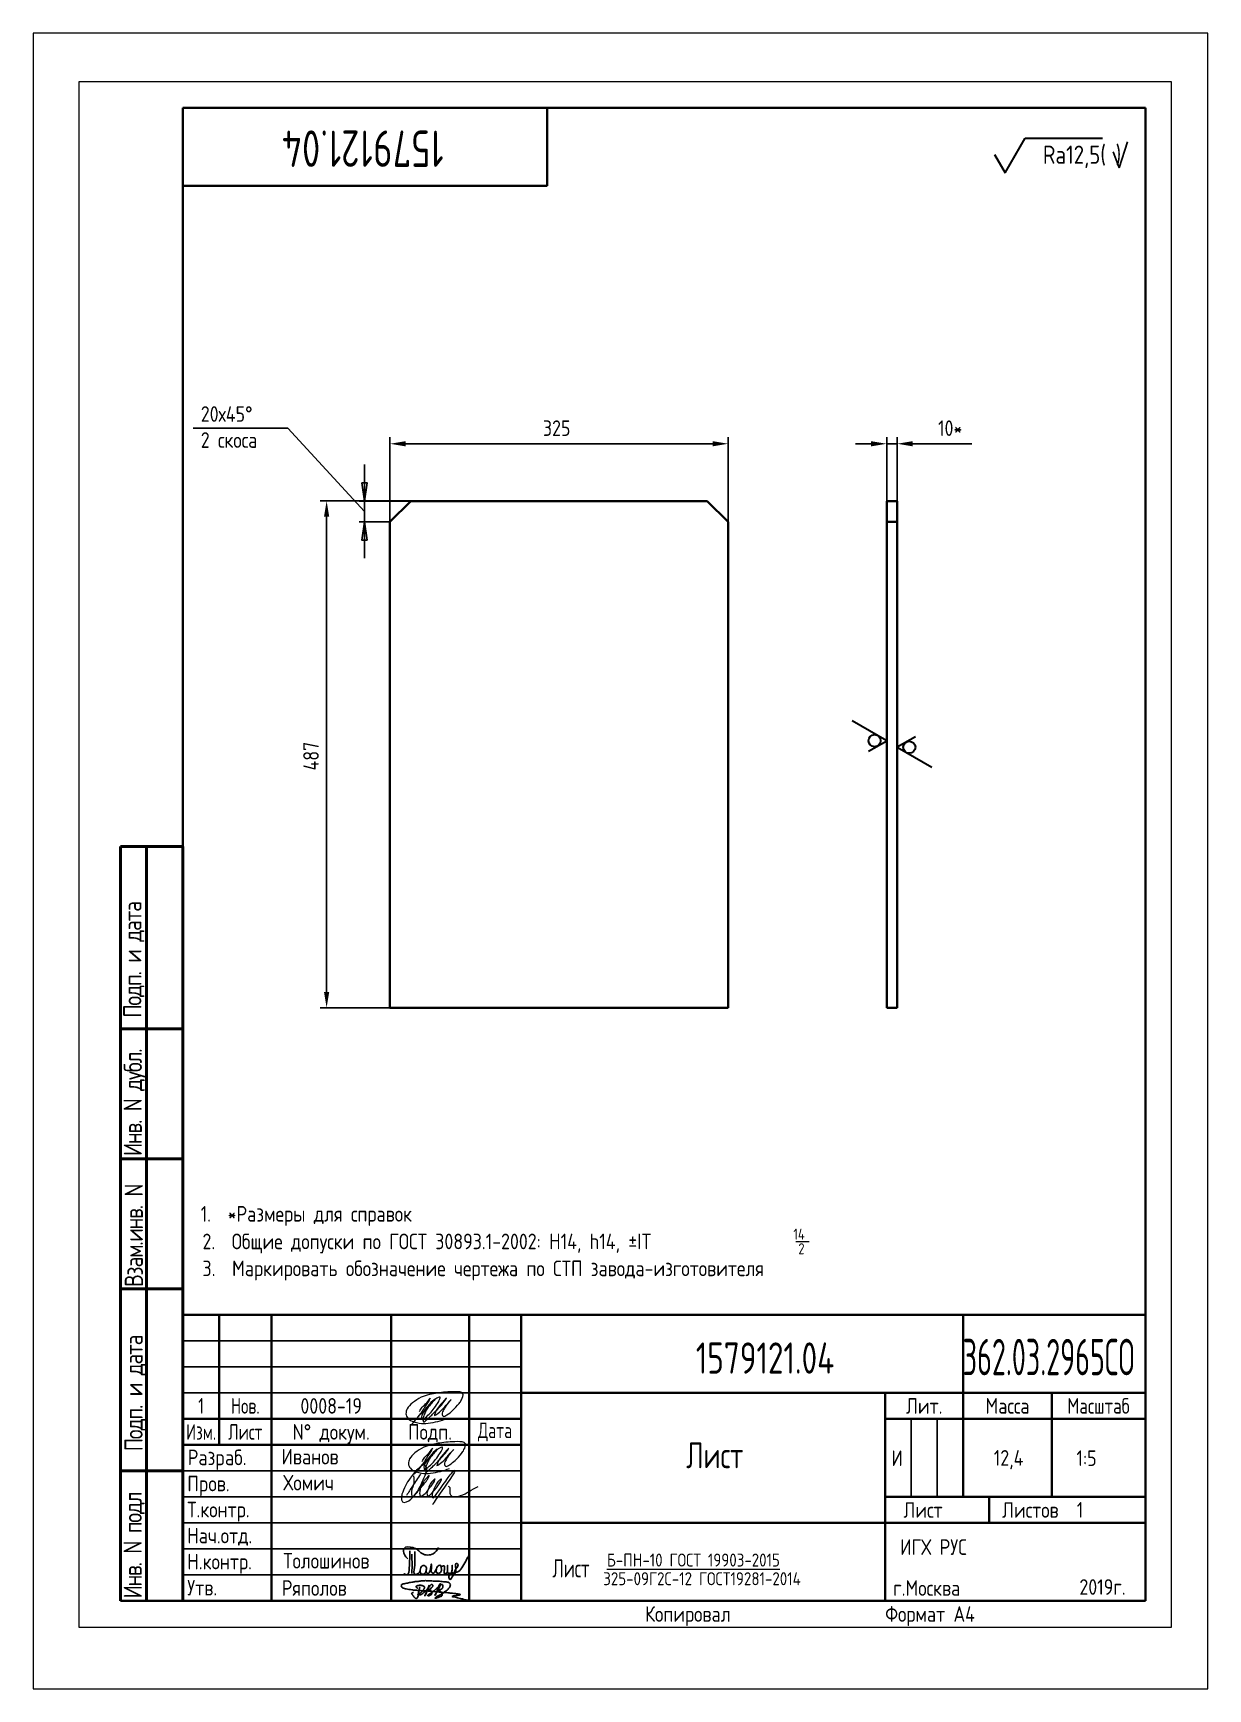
# Paper-space layout 'Лист1' of a CAD drawing. Header units: millimetres. Extents: x -10 to 2572, y -13 to 1384.
# Drawn here: x -9.7 to 216.1, y -13.2 to 305.1 of the extents above.
# The model-space entities are those that its viewports show. They can reach past a viewport. Long polylines and large blocks are cut down to what shows.
import ezdxf
from ezdxf.enums import TextEntityAlignment as Align

# ---------------------------------------------------------------- set-up
doc = ezdxf.new("R2010")
doc.units = ezdxf.units.MM
doc.header["$LTSCALE"] = 5
for name, color, linetype in [('Bord', 1, 'Continuous'), ('Dim', 7, 'Continuous'), ('Textb', 6, 'Continuous')]:
    doc.layers.add(name, color=color, linetype=linetype)
for name, color, linetype, lineweight in [('Con', 6, 'Continuous', 40), ('Cont', 6, 'Continuous', 40), ('Text', 3, 'Continuous', 18), ('Основные', 5, 'Continuous', 40), ('Подписи', 1, 'Continuous', 25), ('Эскизная геометрия (ГОСТ)', 3, 'Continuous', 18)]:
    doc.layers.add(name, color=color, linetype=linetype, lineweight=lineweight)
doc.styles.add('Style1', font='romans.shx', dxfattribs={"width": 0.8})
doc.dimstyles.new('Lin_5', dxfattribs={"dimscale": 5, "dimtxt": 3, "dimasz": 3, "dimexe": 1.25, "dimexo": 0, "dimgap": 1.5, "dimtad": 1, "dimdec": 1, "dimtxsty": 'Style1', "dimcen": 2.5, "dimclrt": 3, "dimadec": 0, "dimazin": 0, "dimtfac": 1, "dimtdec": 1, "dimtmove": 0, "dimatfit": 3, "dimldrblk": 'DOT', "dimfxl": 1, "dimarcsym": 0})

# ---------------------------------------------------------------- blocks, each defined once
blk = doc.blocks.new('A$C4F4A4F5D')
at = {"layer": 'Основные', "lineweight": 25}
for points, knots in [([(0.76, 2.84), (0.53, 3.07), (0.02, 3.58), (-0.25, 5.26), (1.65, 5.12), (2.72, 4.57), (3.71, 3.46), (5.71, 3.44), (6.39, 4.52), (6.67, 4.97)], [0, 0, 0, 0, 0.995549, 2.196439, 3.853213, 4.970011, 6.02292, 8.170898, 9.705386, 9.705386, 9.705386, 9.705386]), ([(1.19, 4.34), (1.17, 3.4), (1.13, 2.06), (0.98, -0.44), (0.2, -0.16), (0.03, -0.03), (0, 0)], [0, 0, 0, 0, 3.274293, 4.654149, 5.171803, 5.30168, 5.30168, 5.30168, 5.30168]), ([(1.58, 3.74), (1.58, 3.25), (1.58, 2.32), (1.61, 1.07), (1.55, 0.31), (1.53, 0)], [0, 0, 0, 0, 1.453969, 2.804084, 3.740223, 3.740223, 3.740223, 3.740223]), ([(2.1, 4.21), (2.1, 3.72), (2.08, 2.67), (2.22, 1.45), (1.71, -0.56), (3.23, 0.14), (3.06, 1.09), (3.85, 1.74), (4.43, 1.17), (4.31, 0.54), (4.11, -0.15), (3.33, -0.21), (3.11, 0.28), (3.13, 0.53), (3.14, 0.66)], [0, 0, 0, 0, 1.402041, 3.063923, 4.415037, 5.298701, 6.374637, 7.087927, 7.603499, 8.330482, 8.911132, 9.613125, 9.996533, 10.366919, 10.366919, 10.366919, 10.366919]), ([(7.18, 1.27), (7.27, 1.3), (7.44, 1.37), (7.78, 1.56), (7.87, 1.06), (7.83, 0.71), (7.66, -0.05), (8.07, 0.01), (8.43, 0.12), (8.39, 0.68), (8.46, 1.9), (8.39, 0.94), (8.43, 0.6), (8.37, 0.05), (8.74, 0.07), (9.11, -0.03), (9.26, 0.49), (9.33, 0.95), (9.27, 1.34), (9.32, 1.77), (9.28, 0.91), (9.34, 0.6), (9.2, 0.14), (9.65, -0.01), (9.83, 0.61), (10.14, 1.03), (10.6, 1.72), (9.95, 2.11), (9.91, 1.23), (10.07, 0.69), (9.92, 0), (9.35, -0.37), (8.95, -1.56), (8.34, 0.07), (10.28, -0.02), (11.26, 1.1), (11.82, 2.15), (12.24, 3.04), (12.52, 3.46), (12.65, 3.65)], [0, 0, 0, 0, 0.305783, 0.619019, 0.796582, 1.5526, 2.082394, 2.34716, 2.5822, 3.136594, 4.040413, 4.363654, 5.267311, 5.441668, 5.78494, 6.114287, 6.466434, 7.104395, 7.620812, 7.679251, 8.272982, 8.692439, 9.1059, 9.338721, 9.784511, 10.568279, 11.297869, 11.566962, 12.285888, 12.851793, 13.545205, 14.102749, 15.055561, 15.671649, 17.422398, 18.699613, 20.16544, 20.963871, 21.66672, 21.66672, 21.66672, 21.66672]), ([(4.28, 0.44), (4.31, 0.37), (4.37, 0.25), (4.41, 0.06), (4.62, -0.05), (5, 0.18), (5.14, 0.84), (5.2, 1.3), (5.31, 2.06), (5.31, 1.17), (5.3, 0.78), (5.2, 0.26), (5.58, -0.01), (5.91, 0.16), (6.08, 0.5), (6.26, 0.9), (6.43, 1.31), (6.72, 1.59), (7.17, 1.58), (7.18, 1.05), (7.31, 0.57), (6.99, 0.02), (6.34, -0.02), (6.17, 0.51), (6.24, 0.79), (6.27, 0.92)], [0, 0, 0, 0, 0.247339, 0.413433, 0.559308, 0.874045, 1.558567, 2.392422, 2.645523, 3.22433, 3.719885, 4.231527, 4.573657, 4.879974, 5.190145, 5.704595, 6.19318, 6.529505, 6.863422, 7.269696, 7.83948, 8.395909, 8.926487, 9.378613, 9.791445, 9.791445, 9.791445, 9.791445])]:
    blk.add_open_spline(points, degree=3, knots=knots, dxfattribs=at)
blk = doc.blocks.new('*D31')
at = {"layer": 'Defpoints', "color": 0, "linetype": 'Continuous', "transparency": 16777216}
for p in [(3824.8, 1202.1), (3743.9, 715.1), (3804.8, 715.1)]:
    blk.add_point(p, dxfattribs=at)
at = {"layer": 'Dim', "color": 0, "linetype": 'Continuous', "lineweight": -2, "transparency": 16777216}
for p, q in [((3824.8, 1202.1), (3737.7, 1202.1)), ((3743.9, 1187.1), (3743.9, 730.1)), ((3804.8, 715.1), (3737.7, 715.1))]:
    blk.add_line(p, q, dxfattribs=at)
at = {"layer": 'Dim', "color": 0, "linetype": 'Continuous', "transparency": 16777216}
for points in [[(3741.4, 1187.1), (3746.4, 1187.1), (3743.9, 1202.1)], [(3741.4, 730.1), (3746.4, 730.1), (3743.9, 715.1)]]:
    blk.add_solid(points, dxfattribs=at)
at = {"layer": 'Dim', "color": 3, "linetype": 'Continuous', "lineweight": 25, "transparency": 16777216, "insert": (3721.4, 943.1), "char_height": 15, "attachment_point": 1, "rotation": 90, "style": 'Style1'}
blk.add_mtext('487', dxfattribs=at)
blk = doc.blocks.new('_Dot')
at = {"color": 0, "linetype": 'ByBlock', "lineweight": -2}
blk.add_line((-0.5, 0), (-1, 0), dxfattribs=at)
at = {"color": 0, "linetype": 'ByBlock', "const_width": 0.5}
blk.add_lwpolyline([(-0.25, 0, 1), (0.25, 0, 1)], format="xyb", close=True, dxfattribs=at)
blk = doc.blocks.new('*D32')
at = {"layer": 'Defpoints', "color": 0, "linetype": 'Continuous', "transparency": 16777216}
for p in [(4129.8, 1257.1), (3804.8, 1182.1), (4129.8, 1182.1)]:
    blk.add_point(p, dxfattribs=at)
at = {"layer": 'Dim', "color": 0, "linetype": 'Continuous', "lineweight": -2, "transparency": 16777216}
for p, q in [((3804.8, 1182.1), (3804.8, 1263.3)), ((4129.8, 1182.1), (4129.8, 1263.3)), ((3819.8, 1257.1), (4114.8, 1257.1))]:
    blk.add_line(p, q, dxfattribs=at)
at = {"layer": 'Dim', "color": 0, "linetype": 'Continuous', "transparency": 16777216}
for points in [[(3819.8, 1259.6), (3819.8, 1254.6), (3804.8, 1257.1)], [(4114.8, 1259.6), (4114.8, 1254.6), (4129.8, 1257.1)]]:
    blk.add_solid(points, dxfattribs=at)
at = {"layer": 'Dim', "color": 3, "linetype": 'Continuous', "lineweight": 25, "transparency": 16777216, "insert": (3951.8, 1279.6), "char_height": 15, "attachment_point": 1, "style": 'Style1'}
blk.add_mtext('325', dxfattribs=at)
blk = doc.blocks.new('Обозначение шероховатости_5')
at = {"layer": 'Эскизная геометрия (ГОСТ)', "lineweight": 30}
for p, q in [((0, 0), (1.097, 1.9)), ((-0.577, 1), (0, 0))]:
    blk.add_line(p, q, dxfattribs=at)
blk.add_circle((0, 0.667), 0.333, dxfattribs=at)
blk = doc.blocks.new('Обозначение шероховатости_6')
at = {"layer": 'Эскизная геометрия (ГОСТ)', "lineweight": 30}
for p, q in [((0, 0), (1.097, 1.9)), ((-0.577, 1), (0, 0))]:
    blk.add_line(p, q, dxfattribs=at)
blk.add_circle((0, 0.667), 0.333, dxfattribs=at)
blk = doc.blocks.new('Filled-1')
at = {"color": 0}
for p, q in [((0, 0), (-1, 0.143)), ((-1, 0.143), (-1, -0.143)), ((-1, 0), (0, 0)), ((-1, -0.143), (0, 0))]:
    blk.add_line(p, q, dxfattribs=at)
at = {"color": 0, "flags": 128}
blk.add_lwpolyline([(-1, -0.143), (0, 0), (-1, 0.143), (-1, -0.143)], dxfattribs=at)
at = {"color": 0}
blk.add_solid([(-1, -0.143), (0, 0), (-1, 0.143), (-1, -0.143)], dxfattribs=at)
blk = doc.blocks.new('*D33')
at = {"color": 0, "lineweight": -2, "transparency": 16777216}
for p, q in [((4282.2, 1202.1), (4282.2, 1263.3)), ((4292.2, 1202.1), (4292.2, 1263.3)), ((4267.2, 1257.1), (4252.2, 1257.1)), ((4282.2, 1257.1), (4292.2, 1257.1)), ((4307.2, 1257.1), (4364.1, 1257.1))]:
    blk.add_line(p, q, dxfattribs=at)
at = {"color": 0, "transparency": 16777216}
for points in [[(4267.2, 1259.6), (4267.2, 1254.6), (4282.2, 1257.1)], [(4307.2, 1259.6), (4307.2, 1254.6), (4292.2, 1257.1)]]:
    blk.add_solid(points, dxfattribs=at)
at = {"layer": 'Defpoints', "color": 0, "transparency": 16777216}
for p in [(4292.2, 1257.1), (4282.2, 1202.1), (4292.2, 1202.1)]:
    blk.add_point(p, dxfattribs=at)
at = {"color": 3, "transparency": 16777216, "insert": (4343.2, 1272.1), "char_height": 15, "attachment_point": 5, "style": 'Style1'}
blk.add_mtext('10*', dxfattribs=at)

msp = doc.modelspace()

# ---------------------------------------------------------------- linework, layer by layer
at = {"layer": 'Con'}
for p, q in [((3804.755, 1182.056), (3824.755, 1202.056)), ((4109.755, 1202.056), (3824.755, 1202.056)), ((4109.755, 1202.056), (4129.755, 1182.056)), ((4282.246, 1202.056), (4282.246, 1182.056)), ((4292.246, 1202.056), (4282.246, 1202.056)), ((4292.246, 1182.056), (4292.246, 1202.056)), ((3804.755, 1182.056), (3804.755, 715.056)), ((4129.755, 715.056), (4129.755, 1182.056)), ((4282.246, 1182.056), (4292.246, 1182.056)), ((4282.246, 715.056), (4282.246, 1182.056)), ((4292.246, 1182.056), (4292.246, 715.056)), ((3804.755, 715.056), (4129.755, 715.056)), ((4292.246, 715.056), (4282.246, 715.056))]:
    msp.add_line(p, q, dxfattribs=at)
at = {"layer": 'Dim', "lineweight": 30}
for p, q in [((4396.003, 1517.497), (4415.2, 1550.747)), ((4415.2, 1550.747), (4489.505, 1550.747)), ((4385.899, 1534.997), (4396.003, 1517.497))]:
    msp.add_line(p, q, dxfattribs=at)
at = {"layer": 'Dim'}
for p, q in [((4505.695, 1522.384), (4513.536, 1547.431)), ((4499.783, 1537.541), (4505.695, 1522.384))]:
    msp.add_line(p, q, dxfattribs=at)
at = {"layer": 'Dim', "linetype": 'Continuous', "lineweight": 25}
for p, q in [((3706.494, 1272.02), (3615.541, 1272.02)), ((3780.249, 1192.056), (3706.494, 1272.02)), ((3780.249, 1219.556), (3780.249, 1237.056)), ((3824.755, 1202.056), (3775.249, 1202.056)), ((3780.249, 1202.056), (3780.249, 1182.056)), ((3780.249, 1202.056), (3780.249, 1182.056)), ((3804.755, 1182.056), (3775.249, 1182.056)), ((3780.249, 1164.556), (3780.249, 1147.056))]:
    msp.add_line(p, q, dxfattribs=at)

# ---------------------------------------------------------------- block references
at = {"layer": 'Dim', "linetype": 'Continuous', "lineweight": 25, "xscale": 17.5, "yscale": 17.5, "zscale": 17.5}
for p, rotation in [((3780.249, 1202.056), 270), ((3780.249, 1182.056), 90)]:
    msp.add_blockref('Filled-1', p, dxfattribs=dict(at, rotation=rotation))
at = {"layer": 'Dim', "xscale": 17.499999701976776, "yscale": 17.499999701976776, "zscale": 17.499999701976776}
for name, p, rotation in [('Обозначение шероховатости_5', (4282.246, 971.747), 90), ('Обозначение шероховатости_6', (4292.246, 965.415), 270)]:
    msp.add_blockref(name, p, dxfattribs=dict(at, rotation=rotation))

# ---------------------------------------------------------------- texts
at = {"insert": (3622.969, 1293.178), "char_height": 15, "attachment_point": 1, "style": 'Style1'}
msp.add_mtext_dynamic_manual_height_columns('20х45%%D\\P2 скоса', width=163.74013, gutter_width=25, heights=[0], dxfattribs=at)
at = {"layer": 'Dim', "insert": (4469.989, 1532.884), "char_height": 17.5, "attachment_point": 5, "style": 'Style1'}
msp.add_mtext('Ra12,5( )', dxfattribs=at)

# ---------------------------------------------------------------- dimensions: what is measured, and where the dimension line sits
dim = msp.add_linear_dim(base=(4292.246, 1257.056), p1=(4282.246, 1202.056), p2=(4292.246, 1202.056), text='<>*', dimstyle='Lin_5')
dim.commit()
dim.dimension.update_dxf_attribs({"geometry": '*D33', "text_midpoint": (4343.175, 1272.056)})
at = {"layer": 'Dim', "linetype": 'Continuous', "lineweight": 25}
for base, p1, p2, angle, picture, middle in [((4129.755, 1257.056), (3804.755, 1182.056), (4129.755, 1182.056), 180, '*D32', (3967.255, 1257.056)), ((3743.937, 715.056), (3824.755, 1202.056), (3804.755, 715.056), 90, '*D31', (3743.937, 958.556))]:
    dim = msp.add_linear_dim(base=base, p1=p1, p2=p2, angle=angle, dimstyle='Lin_5', dxfattribs=at)
    dim.commit()
    dim.dimension.update_dxf_attribs({"geometry": picture, "text_midpoint": middle, "dimtype": 160})

psp = doc.layouts.new('Лист1')

# ---------------------------------------------------------------- linework, layer by layer
at = {"layer": 'Bord', "color": 7, "lineweight": 50}
for p, q in [((19.1207, 148.6931), (7.1207, 148.6931)), ((19.1207, 148.6931), (19.1207, 3.6931)), ((19.1207, 113.6931), (7.1207, 113.6931)), ((19.1207, 88.6931), (7.1207, 88.6931)), ((19.1207, 63.6931), (7.1207, 63.6931)), ((19.1207, 28.6931), (7.1207, 28.6931))]:
    psp.add_line(p, q, dxfattribs=at)
at = {"layer": 'Bord'}
for p, q in [((19.1207, 58.6931), (19.1207, 3.6931)), ((19.1207, 53.6931), (84.1207, 53.6931)), ((19.1207, 48.6931), (84.1207, 48.6931)), ((19.1207, 43.6931), (84.1207, 43.6931)), ((159.1207, 38.6931), (159.1207, 23.6931)), ((164.1207, 38.6931), (164.1207, 23.6931)), ((19.1207, 28.6931), (84.1207, 28.6931)), ((19.1207, 23.6931), (84.1207, 23.6931)), ((19.1207, 18.6931), (84.1207, 18.6931)), ((19.1207, 13.6931), (84.1207, 13.6931)), ((19.1207, 8.6931), (84.1207, 8.6931))]:
    psp.add_line(p, q, dxfattribs=at)
at = {"layer": 'Con', "linetype": 'Continuous', "lineweight": 15}
for p, q in [((209.1207, 295.6931), (-0.8793, 295.6931)), ((-0.8793, 295.6931), (-0.8793, -1.3069)), ((209.1207, -1.3069), (209.1207, 295.6931)), ((-0.8793, -1.3069), (209.1207, -1.3069))]:
    psp.add_line(p, q, dxfattribs=at)
at = {"layer": 'Con'}
for p, q in [((89.1207, 275.6931), (89.1207, 290.6931)), ((19.1207, 275.6931), (89.1207, 275.6931)), ((7.1207, 3.6931), (19.1207, 3.6931))]:
    psp.add_line(p, q, dxfattribs=at)
at = {"layer": 'Con', "color": 7, "lineweight": 50}
for p, q in [((7.1207, 3.6931), (7.1207, 148.6931)), ((7.1207, 148.6931), (7.1207, 113.6931)), ((12.1207, 3.6931), (12.1207, 148.6931)), ((7.1207, 113.6931), (7.1207, 88.6931)), ((7.1207, 88.6931), (7.1207, 63.6931)), ((7.1207, 63.6931), (7.1207, 28.6931)), ((7.1207, 28.6931), (7.1207, 3.6931))]:
    psp.add_line(p, q, dxfattribs=at)
at = {"layer": 'Cont'}
for p, q in [((204.1207, 290.6931), (19.1207, 290.6931)), ((19.1207, 290.6931), (19.1207, 3.6931)), ((204.1207, 3.6931), (204.1207, 290.6931)), ((19.1207, 58.6931), (204.1207, 58.6931)), ((204.1207, 58.6931), (19.1207, 58.6931)), ((26.1207, 58.6931), (26.1207, 33.6931)), ((36.1207, 58.6931), (36.1207, 3.6931)), ((59.1207, 3.6931), (59.1207, 58.6931)), ((74.1207, 58.6931), (74.1207, 3.6931)), ((84.1207, 3.6931), (84.1207, 58.6931)), ((169.1207, 58.6931), (169.1207, 23.6931)), ((84.1207, 43.6931), (204.1207, 43.6931)), ((154.1207, 3.6931), (154.1207, 43.6931)), ((186.1207, 23.6931), (186.1207, 43.6931)), ((19.1207, 38.6931), (84.1207, 38.6931)), ((204.1207, 38.6931), (154.1207, 38.6931)), ((84.1207, 33.6931), (19.1207, 33.6931)), ((154.1207, 23.6931), (204.1207, 23.6931)), ((174.1207, 23.6931), (174.1207, 18.6931)), ((204.1207, 18.6931), (84.1207, 18.6931)), ((19.1207, 3.6931), (204.1207, 3.6931))]:
    psp.add_line(p, q, dxfattribs=at)
at = {"layer": 'Text'}
for p, q in [((19.1207, 290.6931), (19.1207, 275.6931)), ((136.9391, 72.8055), (139.4991, 72.8055))]:
    psp.add_line(p, q, dxfattribs=at)
at = {"layer": 'Подписи', "lineweight": 20}
for points, knots in [([(67.5074, 42.5061), (67.0162, 42.0585), (66.1577, 41.2761), (65.3494, 39.9899), (64.86, 39.1318), (65.0916, 38.491), (65.79, 39.0208), (66.3964, 39.5028), (67.3052, 40.5254), (67.9786, 41.5834), (68.4384, 42.2223), (68.6481, 43.0054), (67.9127, 42.7009), (67.3541, 42.2771), (66.7321, 41.4447), (66.0525, 40.7698), (65.6955, 39.9589), (65.3628, 39.1653), (65.2629, 38.6129), (65.3055, 38.0091), (66.0328, 38.4986), (66.7121, 39.2213), (68.0167, 40.4878), (68.8996, 41.4251), (70.2876, 43.3206), (68.2702, 41.0195), (67.8996, 40.5298), (67.3576, 39.1779), (68.726, 40.2073), (69.0884, 40.6202), (71.166, 42.9465), (69.7199, 41.3913), (69.3405, 40.5825), (68.8377, 39.7743), (69.1458, 38.9814), (70.1585, 39.6224), (71.0386, 40.355), (72.0612, 41.409), (72.7302, 42.4162), (73.3231, 43.9135), (70.4822, 43.9551), (68.2042, 43.7426), (65.2288, 43.1506), (63.3405, 41.9091), (62.2458, 40.8408), (61.8766, 39.6838), (62.357, 38.6188), (63.4102, 38.1063), (64.7351, 37.7971), (66.3276, 37.8155), (68.1226, 38.1764), (69.3205, 38.566), (69.9029, 38.7554)], [0, 0, 0, 0, 1.97550031, 3.45326559, 4.59968184, 4.79147267, 5.14523756, 6.4973846, 7.66427216, 9.09430635, 10.11499814, 10.45976162, 10.81156239, 11.79204167, 12.95974315, 13.76767559, 14.66041248, 15.60503062, 16.24544801, 16.57203128, 16.92579496, 18.14690073, 20.18504375, 21.7893309, 22.95100948, 24.62674321, 26.59247374, 27.03555787, 27.45058441, 30.01736401, 31.45781199, 32.5948328, 33.88502429, 34.80449036, 35.19207437, 35.98444054, 37.37306797, 39.20778156, 40.06655275, 41.24872411, 42.8519812, 46.19680481, 49.40549821, 51.42283049, 52.95860653, 53.90671041, 54.85951118, 56.1758953, 57.24891887, 58.95060852, 60.89113508, 62.72730401, 62.72730401, 62.72730401, 62.72730401]), ([(64.6288, 40.1304), (64.7839, 40.4175), (65.1405, 41.0776), (65.9467, 41.6207), (67.2095, 43.565), (65.0037, 39.9622), (64.3598, 39.1018), (62.5503, 36.9877), (64.7041, 39.6126), (65.6052, 40.3487), (66.1117, 40.7624)], [0, 0, 0, 0, 0.94968705, 2.18295525, 3.21193376, 5.84389753, 8.08936294, 9.29530323, 11.18226393, 13.60381844, 13.60381844, 13.60381844, 13.60381844]), ([(67.9801, 32.9018), (67.489, 32.4542), (66.6304, 31.6718), (65.8221, 30.3856), (65.3327, 29.5275), (65.5643, 28.8867), (66.2628, 29.4165), (66.8691, 29.8985), (67.7779, 30.9211), (68.4514, 31.9791), (68.9111, 32.618), (69.1208, 33.4011), (68.3854, 33.0967), (67.8269, 32.6728), (67.2048, 31.8404), (66.5252, 31.1655), (66.1682, 30.3546), (65.8356, 29.561), (65.7356, 29.0086), (65.7783, 28.4048), (66.5056, 28.8943), (67.1848, 29.617), (68.4894, 30.8835), (69.3724, 31.8208), (70.7604, 33.7163), (68.743, 31.4152), (68.3723, 30.9255), (67.8304, 29.5736), (69.1988, 30.603), (69.5611, 31.0159), (71.6387, 33.3422), (70.1926, 31.787), (69.8132, 30.9782), (69.3104, 30.17), (69.6185, 29.3771), (70.6312, 30.0181), (71.5113, 30.7508), (72.534, 31.8047), (73.2029, 32.8119), (73.7959, 34.3092), (70.955, 34.3508), (68.677, 34.1383), (65.7015, 33.5463), (63.8132, 32.3048), (62.7186, 31.2365), (62.3494, 30.0795), (62.8297, 29.0145), (63.883, 28.502), (65.2078, 28.1928), (66.8003, 28.2112), (68.5954, 28.5721), (69.7933, 28.9617), (70.3756, 29.1511)], [0, 0, 0, 0, 1.97550031, 3.45326559, 4.59968184, 4.79147267, 5.14523756, 6.4973846, 7.66427216, 9.09430635, 10.11499814, 10.45976162, 10.81156239, 11.79204167, 12.95974315, 13.76767559, 14.66041248, 15.60503062, 16.24544801, 16.57203128, 16.92579496, 18.14690073, 20.18504375, 21.7893309, 22.95100948, 24.62674321, 26.59247374, 27.03555787, 27.45058441, 30.01736401, 31.45781199, 32.5948328, 33.88502429, 34.80449036, 35.19207437, 35.98444054, 37.37306797, 39.20778156, 40.06655275, 41.24872411, 42.8519812, 46.19680481, 49.40549821, 51.42283049, 52.95860653, 53.90671041, 54.85951118, 56.1758953, 57.24891887, 58.95060852, 60.89113508, 62.72730401, 62.72730401, 62.72730401, 62.72730401]), ([(65.1016, 30.5261), (65.2567, 30.8132), (65.6132, 31.4733), (66.4194, 32.0164), (67.6823, 33.9607), (65.4764, 30.3579), (64.8325, 29.4975), (63.023, 27.3834), (65.1768, 30.0083), (66.078, 30.7444), (66.5844, 31.1581)], [0, 0, 0, 0, 0.94968705, 2.18295525, 3.21193376, 5.84389753, 8.08936294, 9.29530323, 11.18226393, 13.60381844, 13.60381844, 13.60381844, 13.60381844]), ([(63.4646, 27.7583), (63.5049, 27.1716), (63.5908, 25.9209), (62.8404, 24.8385), (63.1727, 23.5547), (64.4858, 24.9215), (64.9211, 26.1425), (65.7348, 27.9538), (66.1934, 29.1125), (65.4463, 30.1094), (63.9714, 28.8684), (62.6628, 27.2402), (61.385, 25.0289), (61.0474, 23.4397), (61.4375, 22.2691), (63.0504, 23.2305), (64.1595, 24.6308), (65.3814, 26.0129), (66.1483, 27.0657), (66.7901, 28.2908), (65.7743, 27.1513), (65.103, 26.2927), (64.5814, 25.2862), (64.6302, 23.5388), (65.9902, 24.4915), (66.4544, 25.3689), (67.147, 26.098), (67.9597, 27.6763), (66.4557, 26.0945), (66.3297, 25.1732), (65.9514, 24.3811), (66.2069, 23.7504), (67.0896, 24.4842), (67.6567, 25.1588), (68.2225, 26.015), (69.2137, 27.4722), (68.1162, 26.658), (67.6904, 25.9479), (67.2837, 24.9423), (66.9982, 24.2165), (67.1114, 23.1697), (68.839, 25.63), (69.6188, 26.7), (70.7004, 28.2346), (72.3684, 29.7058), (68.629, 24.5541), (67.5298, 22.8812), (67.0679, 22.1783)], [0, 0, 0, 0, 1.69645925, 3.6163297, 4.08237044, 4.61012829, 7.72138485, 8.89547609, 10.56598954, 11.03385663, 12.10079695, 14.8877005, 18.32490438, 19.21861461, 19.82164144, 21.47431547, 22.87383902, 25.86534361, 26.41629283, 27.28884995, 28.30727571, 28.94349804, 31.03081335, 31.80227311, 32.84637489, 34.30800744, 35.09623691, 36.21432023, 37.42313855, 38.82233848, 39.62306298, 39.90635311, 40.49660729, 42.04091317, 42.89881324, 44.13648838, 44.75614519, 45.73042482, 46.97191035, 47.80840704, 48.27138931, 49.38399571, 53.14977577, 54.55589628, 54.86148851, 59.34666091, 62.59695355, 62.59695355, 62.59695355, 62.59695355]), ([(64.8094, 28.0878), (64.2753, 27.3248), (63.3361, 25.983), (62.4863, 24.583), (62.1197, 23.9791)], [0, 0, 0, 0, 2.79324795, 4.91198116, 4.91198116, 4.91198116, 4.91198116]), ([(70.0964, 25.7479), (70.2028, 25.7091), (70.5198, 25.5932), (70.387, 24.9065), (70.3861, 24.235), (71.0651, 23.6071), (72.9964, 23.9365), (74.4312, 24.9745), (75.7053, 25.641), (75.8788, 25.7318)], [0, 0, 0, 0, 0.31159526, 0.92839297, 1.69394503, 2.33571783, 3.38851932, 7.1112746, 7.69838955, 7.69838955, 7.69838955, 7.69838955])]:
    psp.add_open_spline(points, degree=3, knots=knots, dxfattribs=at)
at = {"layer": 'Подписи'}
for points, knots in [([(64.2793, 6.145), (64.2301, 6.1612), (64.1436, 6.1895), (64.0434, 6.2767), (63.96, 6.3526), (63.8932, 6.4663), (63.9794, 6.5523), (64.0911, 6.6177), (64.2618, 6.6652), (64.469, 6.7043), (64.7039, 6.7308), (64.9261, 6.7019), (65.1545, 6.6516), (65.3588, 6.5602), (65.5521, 6.4128), (65.5653, 6.1958), (65.4824, 6.0423), (65.3871, 5.8801), (65.279, 5.7204), (65.1364, 5.555), (65.0006, 5.399), (64.8513, 5.3027), (64.7348, 5.2033), (64.6003, 5.1353), (64.4583, 5.0825), (64.3467, 5.0239), (64.2677, 4.9908), (64.2222, 4.9255), (64.295, 4.8772), (64.3717, 4.8672), (64.5056, 4.8485), (64.6561, 4.851), (64.8272, 4.9018), (65.0296, 4.9707), (65.2097, 5.1161), (65.3694, 5.2922), (65.5441, 5.4262), (65.6932, 5.5891), (65.8417, 5.7076), (65.9481, 5.8164), (66.0343, 5.9162), (66.1708, 6.0649), (66.2965, 6.3065), (66.3906, 6.4595), (66.4568, 6.7396), (66.3352, 6.4376), (66.3033, 6.2197), (66.1439, 5.8699), (66.0601, 5.5898), (65.9696, 5.3489), (65.8512, 5.0854), (65.7708, 4.8979), (65.5667, 4.5539), (65.7277, 4.9459), (65.8186, 5.2257), (65.9883, 5.5159), (66.1113, 5.7803), (66.1847, 5.9717), (66.2908, 6.1761), (66.4278, 6.3552), (66.5056, 6.5273), (66.6262, 6.663), (66.7601, 6.8152), (66.9515, 6.8778), (67.1234, 6.8066), (67.1829, 6.6491), (67.1334, 6.4774), (67.0056, 6.2907), (66.809, 6.1475), (66.6533, 6.004), (66.5018, 5.9442), (66.4181, 5.9025), (66.23, 5.8667), (66.4556, 5.8469), (66.5816, 5.7806), (66.7505, 5.7082), (66.8598, 5.5741), (66.9552, 5.45), (66.9912, 5.3182), (66.9948, 5.1458), (66.9085, 4.9776), (66.7323, 4.8382), (66.519, 4.7208), (66.3334, 4.64), (66.1266, 4.7015), (66.2354, 4.8798), (66.3886, 4.9413), (66.5505, 5.0492), (66.7132, 5.1399), (66.8452, 5.2377), (66.9659, 5.3124), (67.0557, 5.3882), (67.1527, 5.4633), (67.2586, 5.5508), (67.3859, 5.6505), (67.5677, 5.7975), (67.758, 5.9656), (67.9372, 6.1493), (68.0892, 6.2719), (68.2206, 6.388), (68.3081, 6.5197), (68.4283, 6.6217), (68.5231, 6.7505), (68.5833, 6.8584), (68.5905, 7.0489), (68.4483, 6.8626), (68.3852, 6.7157), (68.2901, 6.4681), (68.2013, 6.2354), (68.1026, 5.9982), (68.0324, 5.759), (67.9324, 5.5606), (67.8339, 5.3304), (67.7741, 5.1177), (67.7102, 4.9201), (67.6646, 4.8104), (67.4973, 4.7658), (67.7265, 5.1124), (67.8551, 5.3176), (68.0336, 5.6458), (68.1593, 5.8624), (68.2862, 6.0959), (68.4404, 6.381), (68.5721, 6.6711), (68.7105, 6.8449), (68.8925, 6.9577), (69.0581, 6.7871), (69.1034, 6.5901), (69.0994, 6.4025), (69.0479, 6.2339), (68.9324, 6.106), (68.7914, 5.9956), (68.6334, 5.8888), (68.4796, 5.8102), (68.3154, 5.772), (68.2108, 5.7479), (67.9912, 5.7549), (68.1758, 5.7201), (68.2598, 5.6804), (68.3782, 5.6557), (68.4983, 5.6139), (68.6239, 5.5882), (68.7291, 5.5021), (68.8034, 5.4007), (68.8902, 5.2917), (68.9388, 5.1694), (68.9745, 5.0376), (68.9889, 4.9059), (68.961, 4.7666), (68.8564, 4.6567), (68.7025, 4.5482), (68.5099, 4.506), (68.2943, 4.4342), (68.0786, 4.3315), (67.8181, 4.2618), (67.6708, 4.2166), (67.5273, 4.1987), (67.6285, 4.3563), (67.7192, 4.4204), (67.9206, 4.5622), (68.1642, 4.6642), (68.4396, 4.8188), (68.6515, 4.9378), (68.8098, 5.013), (68.9503, 5.1025), (69.0966, 5.2095), (69.3197, 5.3554), (69.5822, 5.5367), (69.8501, 5.724), (70.0724, 5.8982), (70.2009, 6.0709), (70.3328, 6.2212), (70.4008, 6.3809), (70.4785, 6.5172), (70.523, 6.695), (70.5593, 6.908), (70.3111, 7.2609), (69.7799, 7.3687), (69.1923, 7.4088), (68.6754, 7.4399), (68.1664, 7.514), (67.6789, 7.5324), (67.2006, 7.5189), (66.7749, 7.5581), (66.39, 7.5566), (66.0699, 7.5914), (65.7516, 7.6059), (65.4172, 7.5932), (65.0722, 7.5661), (64.7111, 7.5139), (64.3269, 7.4523), (63.9609, 7.436), (63.6309, 7.3916), (63.288, 7.2976), (62.8873, 7.3129), (62.4835, 7.1499), (62.0696, 7.1285), (61.6824, 7.0159), (61.3512, 6.9726), (61.1312, 6.8345), (61.0793, 6.6036), (61.1284, 6.3756), (61.3697, 6.1614), (61.695, 6.1101), (62.1055, 5.9752), (62.5842, 5.925), (63.0396, 5.8298), (63.4557, 5.7941), (63.8284, 5.7909), (64.2203, 5.7162), (64.7824, 5.7143), (65.3553, 5.6069), (66.0198, 5.6438), (66.6317, 5.5351), (67.2401, 5.4942), (67.8312, 5.4854), (68.4251, 5.4021), (69.0979, 5.3293), (69.7409, 5.3166), (70.2646, 5.2405), (70.7176, 5.2025), (71.1387, 5.1761), (71.5196, 5.1017), (71.8312, 5.0642), (72.1116, 5.0178), (72.2857, 5.0064), (72.5265, 4.9144), (72.2856, 4.8417), (72.1177, 4.8038), (71.8138, 4.7581), (71.4795, 4.7007), (71.2031, 4.6881), (70.7549, 4.5236), (71.3246, 4.4508), (71.6484, 4.3677), (72.1821, 4.2479), (72.7169, 4.1312), (73.277, 3.9289), (73.75, 3.8613), (74.0811, 3.8084), (74.2171, 3.7881), (74.2863, 3.7778)], [0, 0, 0, 0, 0.15386604, 0.27044121, 0.38886706, 0.51053292, 0.59215621, 0.7133303, 0.90841976, 1.11343964, 1.34925387, 1.61245962, 1.78221908, 2.04724856, 2.29187938, 2.45152814, 2.65108065, 2.80615779, 3.01797901, 3.22734816, 3.46238131, 3.63300947, 3.75766001, 3.92051577, 4.08079559, 4.21452869, 4.29178577, 4.34996921, 4.39759368, 4.50822011, 4.59482601, 4.79924415, 4.9543917, 5.12846789, 5.4375373, 5.63264939, 5.8424852, 6.09498748, 6.29321947, 6.41095925, 6.55119201, 6.68780766, 7.02214674, 7.29434202, 7.42535612, 7.5207895, 7.94648149, 8.31305077, 8.59832964, 8.83369476, 9.09049634, 9.42769506, 9.60119109, 9.88321939, 10.09330645, 10.67394297, 10.79877579, 10.97462773, 11.28724726, 11.48618448, 11.64865212, 11.84890234, 12.02719402, 12.25347952, 12.40058984, 12.53778339, 12.71629302, 12.91523026, 13.20855133, 13.43848879, 13.54966847, 13.6777901, 13.7712698, 13.93000075, 14.029091, 14.27211179, 14.43483555, 14.54708377, 14.73905137, 14.83098348, 15.06124062, 15.26892196, 15.50048852, 15.78897866, 15.87956762, 16.02428348, 16.22185375, 16.41871418, 16.59310177, 16.78324721, 16.91018019, 17.01821324, 17.13526283, 17.27820536, 17.43048238, 17.6200871, 17.97962585, 18.19178942, 18.38871562, 18.56571807, 18.71485437, 18.85792868, 19.03997421, 19.17137497, 19.28303362, 19.40008508, 19.61805776, 19.88224478, 20.15078129, 20.37785435, 20.64953167, 20.89722951, 21.04254251, 21.4001605, 21.55781731, 21.66714521, 21.75278053, 21.92625565, 22.41229674, 22.81314506, 22.96141152, 23.17128923, 23.60725672, 23.94042808, 24.11000738, 24.29121426, 24.48083991, 24.69760917, 24.90407783, 25.03424544, 25.21801829, 25.40765079, 25.57347299, 25.78744689, 25.93029181, 26.05131598, 26.18846047, 26.28531162, 26.40679882, 26.52425035, 26.63046314, 26.79372214, 26.89860576, 27.02931346, 27.17101152, 27.31410091, 27.41991803, 27.58055673, 27.7093675, 27.8292676, 28.02436402, 28.2669612, 28.41242035, 28.70576082, 28.9891374, 29.18774805, 29.23376777, 29.33280162, 29.52953505, 29.667094, 30.03992333, 30.33211727, 30.61061037, 30.76998155, 30.85677839, 31.10992293, 31.31348811, 31.65642533, 32.06633093, 32.29662784, 32.49713975, 32.71027623, 32.89146789, 33.01483371, 33.17774748, 33.44450342, 33.6180088, 34.40900784, 34.91463612, 35.41980235, 35.95397023, 36.45817898, 36.88068951, 37.38840336, 37.73835272, 38.03426102, 38.35346807, 38.69315358, 39.03763793, 39.39113574, 39.78748081, 40.20377326, 40.48897727, 40.78497482, 41.26624978, 41.66800536, 42.07006465, 42.49938799, 42.8698336, 43.07957288, 43.21343868, 43.55459082, 43.71729557, 44.15372413, 44.50633607, 45.01911148, 45.5878591, 45.90190953, 46.27039194, 46.70395821, 47.09311529, 47.95264748, 48.44013984, 49.07925325, 49.8082233, 50.26865352, 50.85105143, 51.60483052, 52.29842915, 52.77692504, 53.19069982, 53.66198779, 54.04238594, 54.34852413, 54.61684122, 54.85381357, 54.98377676, 55.12609558, 55.33332811, 55.6131007, 56.00873243, 56.31580871, 56.5998196, 56.8793101, 57.39925141, 57.88961715, 58.43250731, 59.06669762, 59.66031373, 59.86266756, 60.07276986, 60.07276986, 60.07276986, 60.07276986]), ([(63.4187, 5.3114), (63.3664, 5.3015), (63.2774, 5.2847), (63.1627, 5.2587), (63.0371, 5.1621), (63.177, 5.0261), (63.2434, 4.8907), (63.37, 4.71), (63.4947, 4.4956), (63.6722, 4.3219), (63.8174, 4.2217), (63.9638, 4.1794), (64.1262, 4.2053), (64.2438, 4.3226), (64.3149, 4.566), (64.3571, 4.8527), (64.419, 5.1779), (64.4512, 5.4449), (64.4893, 5.6986), (64.5731, 5.9671), (64.6085, 6.2107), (64.6488, 6.3662), (64.6616, 6.4153)], [0, 0, 0, 0, 0.15847035, 0.2697313, 0.36359087, 0.55551427, 0.6880368, 0.84860595, 1.2043593, 1.43363165, 1.5867298, 1.72954862, 1.88068608, 2.05787428, 2.19168987, 2.6350505, 2.92815283, 3.18412146, 3.44186301, 3.6961174, 4.02587295, 4.1780554, 4.1780554, 4.1780554, 4.1780554])]:
    psp.add_open_spline(points, degree=3, knots=knots, dxfattribs=at)

# ---------------------------------------------------------------- block references
at = {"layer": 'Подписи', "lineweight": 20}
psp.add_blockref('A$C4F4A4F5D', (61.573, 8.9793), dxfattribs=at)

# ---------------------------------------------------------------- texts
at = {"layer": 'Bord', "style": 'Style1', "width": 0.8}
psp.add_text('Формат А4', height=3, dxfattribs=at).set_placement((154.1207, -0.3069))
at = {"layer": 'Bord', "char_height": 3.5, "attachment_point": 1, "rotation": 90, "style": 'Style1'}
for s, insert in [('{\\T0.9;Подп. и дата}', (7.6523, 115.8089)), ('{\\T0.9;Инв. N дубл.}', (7.7323, 89.2221)), ('{\\T0.9;Взам.инв. N}', (7.9409, 64.0519)), ('{\\T0.9;Подп. и дата}', (7.8898, 32.4718)), ('{\\T0.9;Инв. N подл}', (7.7171, 4.1818))]:
    psp.add_mtext_dynamic_manual_height_columns(s, width=57.995384, gutter_width=17.5, heights=[0], dxfattribs=dict(at, insert=insert))
at = {"layer": 'Text', "style": 'Style1', "width": 0.7}
psp.add_text('1579121.04', height=7, rotation=180, dxfattribs=at).set_placement((53.7068, 286.3596), align=Align.CENTER)
at = {"layer": 'Text', "style": 'Style1'}
for s, height, width, p in [('1.  *Размеры для справок', 3, 0.8, (22.5391, 76.6073)), ('2.  Общие допуски по ГОСТ 30893.1-2002: Н14, h14, ±IT', 3, 0.8, (22.882, 71.3055)), ('14', 2.1, 0.8, (136.4591, 73.1555)), ('2', 2.1, 0.8, (137.4191, 70.3555)), ('3.  Маркировать обозначение чертежа по СТП завода-изготовителя', 3, 0.8, (22.882, 66.1305)), ('Разpаб.', 3, 0.8, (20.0404, 29.795)), ('Иванов', 3, 0.8, (38.0762, 29.9346)), ('Пpов.', 3, 0.8, (19.9566, 24.7707)), ('Хомич', 3, 0.8, (38.419, 24.9346)), ('Т.контр.', 3, 0.8, (19.9566, 19.7707)), ('Нач.отд.', 3, 0.8, (19.9566, 14.7707)), ('Н.контр.', 3, 0.8, (19.9566, 9.7707)), ('Толошинов', 3, 0.8, (38.419, 9.9346)), ('%%UБ-ПН-10 ГОСТ 19903-2015', 2.500015, 0.8, (100.6237, 10.3127)), ('ИГХ РУС', 3, 0.8, (156.9946, 12.5552)), ('Лист', 3.5, 0.65, (90.1506, 8.2244)), ('Утв.', 3, 0.8, (19.9566, 4.7576)), ('г.Москва', 3, 0.8, (155.6404, 4.6902)), ('2019г.', 3, 0.8, (191.4464, 4.8856)), ('Копировал', 3, 0.8, (107.9461, -0.3069))]:
    psp.add_text(s, height=height, dxfattribs=dict(at, width=width)).set_placement(p)
at = {"layer": 'Text', "style": 'Style1', "width": 0.7}
for s, height, p in [('1579121.04', 6, (131.0229, 47.3944)), ('Лист', 5, (121.3494, 29.2119))]:
    psp.add_text(s, height=height, dxfattribs=at).set_placement(p, align=Align.CENTER)
at = {"layer": 'Text', "style": 'Style1'}
for s, width, p in [('1', 0.7, (22.6207, 41.1931)), ('Нов.', 0.7, (31.1207, 41.1931)), ('0008-19', 0.8, (47.6207, 41.1931)), ('Лит.', 0.8, (161.6207, 41.1931)), ('Масса', 0.8, (177.6207, 41.1931)), ('Масштаб', 0.75, (195.1207, 41.1931)), ('Изм.', 0.7, (22.6207, 36.1931)), ('Лист', 0.7, (31.1207, 36.1931)), ('N%%d докум.', 0.8, (47.6207, 36.1931)), ('Подп.', 0.8, (66.6207, 36.1931)), ('12,4', 0.8, (177.8396, 31.2025)), ('Лист', 0.8, (161.3926, 21.1931)), ('Листов', 0.8, (182.0197, 21.1931))]:
    psp.add_text(s, height=3, dxfattribs=dict(at, width=width)).set_placement(p, align=Align.MIDDLE_CENTER)
at = {"layer": 'Text', "style": 'Style1', "width": 0.7}
psp.add_text('Дата', height=3, dxfattribs=at).set_placement((79.1207, 36.1931), align=Align.MIDDLE)
at = {"layer": 'Text', "linetype": 'Continuous', "style": 'Style1', "width": 0.8}
psp.add_text('325-09Г2С-12 ГОСТ19281-2014', height=2.503453, dxfattribs=at).set_placement((99.9184, 6.7228))
at = {"layer": 'Text', "style": 'Style1', "width": 0.8}
for tag, p in [('И', (155.3007, 29.6457)), ('1:5', (190.881, 29.6457)), ('1', (190.9492, 19.706)), ('Ряполов', (38.1207, 4.6931))]:
    psp.add_attdef(tag, p, '', height=3, dxfattribs=at)
at = {"layer": 'Textb', "style": 'Style1', "width": 0.409091}
psp.add_text('362.03.2965СО', height=7, rotation=360, dxfattribs=at).set_placement((169.0294, 47.0818), (202.0294, 47.0818), align=Align.FIT)

# ---------------------------------------------------------------- viewports
at = {"layer": 'Defpoints'}
psp.add_viewport(center=(103.2347, 145.9328), size=(225.8175, 318.26611), view_center_point=(4026.3587, 856.1018), view_height=1591.33056, dxfattribs=at)

doc.saveas('drawing.dxf')
